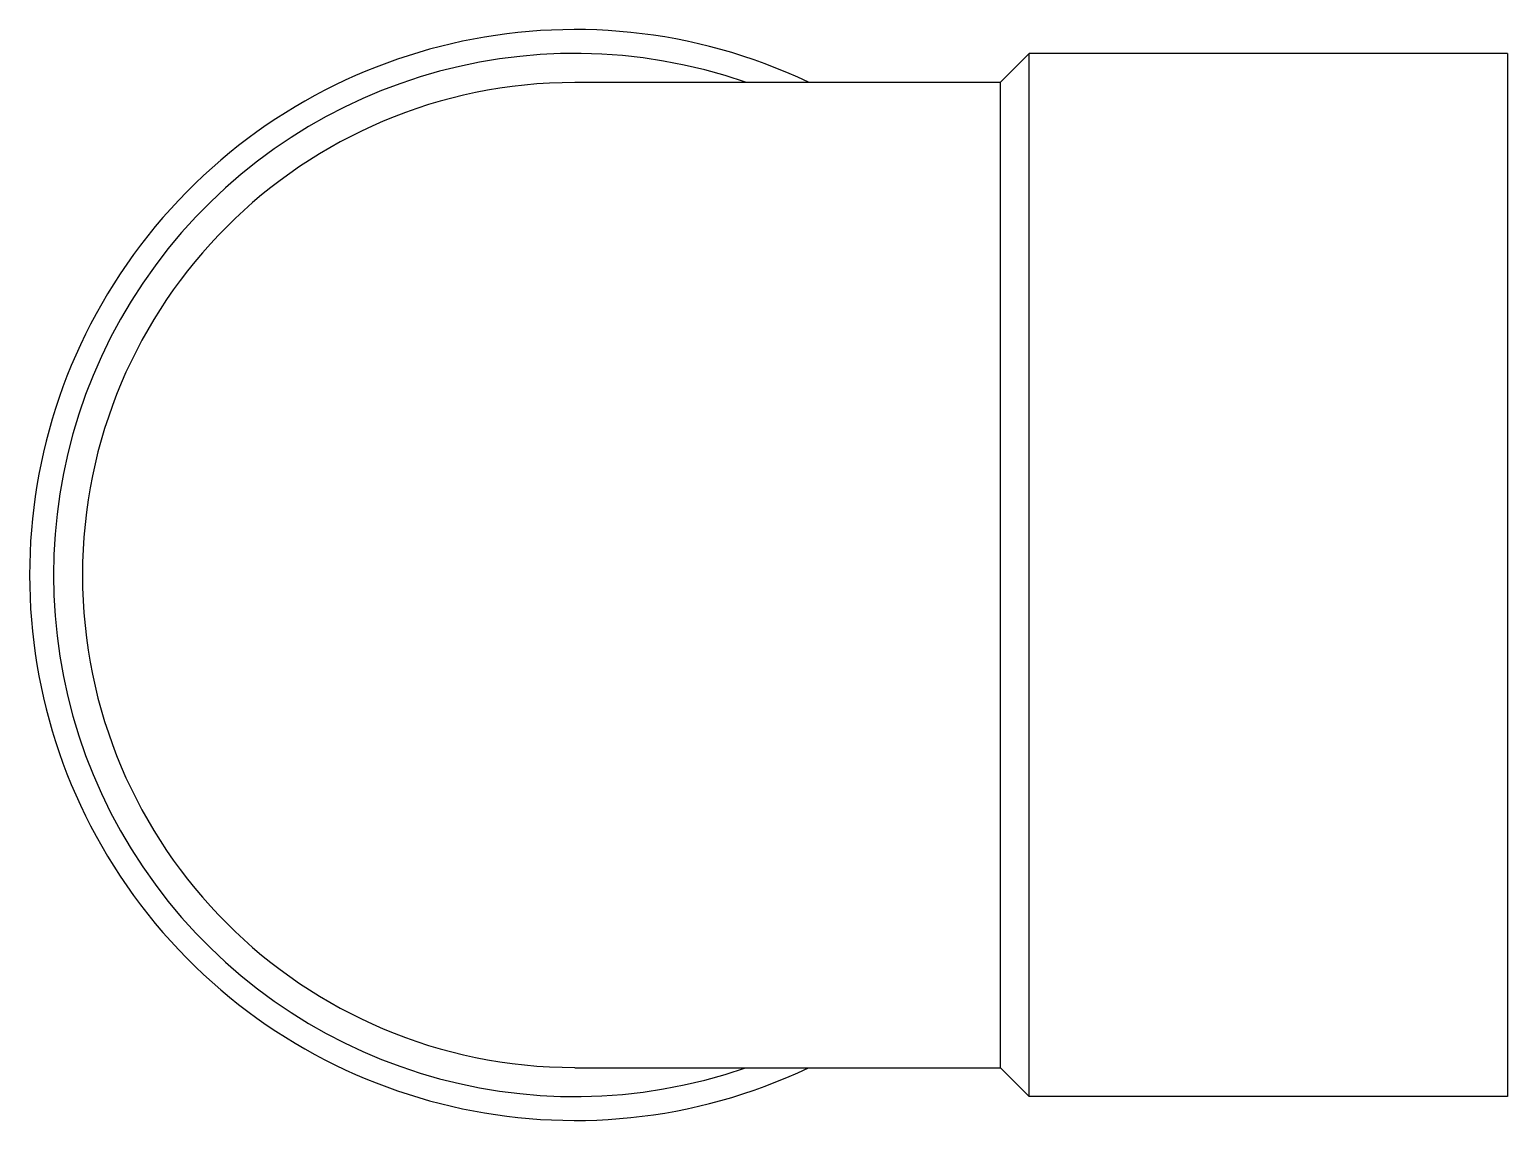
# Model space of a CAD drawing. Header units: millimetres. Extents: x 1978.2555 to 1978.299, y 1847.3181 to 1847.3502.
import ezdxf

# ---------------------------------------------------------------- set-up
doc = ezdxf.new("R2010")
doc.units = ezdxf.units.MM

msp = doc.modelspace()

# ---------------------------------------------------------------- linework, layer by layer
for p, q in [((1978.284933978721, 1847.349501791917), (1978.284079912904, 1847.3486477261)), ((1978.299015562204, 1847.349501791917), (1978.284933978721, 1847.349501791917)), ((1978.284933978721, 1847.318803939924), (1978.284933978721, 1847.349501791917)), ((1978.299015562204, 1847.349501791917), (1978.299015562204, 1847.318803939925)), ((1978.271556474412, 1847.348656896908), (1978.284089083712, 1847.348656896908)), ((1978.284079912904, 1847.3486477261), (1978.284079912904, 1847.319658005742)), ((1978.271556474412, 1847.319648834933), (1978.284089083712, 1847.319648834933)), ((1978.284933978721, 1847.318803939924), (1978.284079912904, 1847.319658005742)), ((1978.299015562204, 1847.318803939925), (1978.284933978721, 1847.318803939924))]:
    msp.add_line(p, q)
for radius, start, end in [(0.01605300517058653, 64.62318265473094, 295.376817345269), (0.015348925996438, 70.9009133908359, 289.0990866091641), (0.01449486017914835, 90, 270)]:
    msp.add_arc((1978.271556474412, 1847.334152865921), radius, start, end)

doc.saveas('drawing.dxf')
